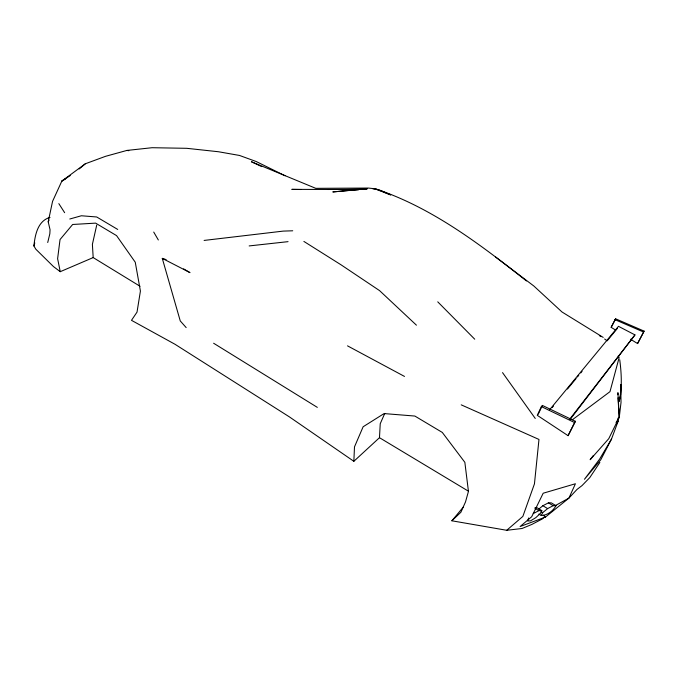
<?xml version="1.0" encoding="UTF-8"?>
<svg xmlns="http://www.w3.org/2000/svg" width="678" height="678" viewBox="0 0 678 678"><rect width="100%" height="100%" fill="white"/><g stroke="black" fill="none" stroke-linecap="round" stroke-linejoin="round"><path stroke-width="1.02" d="M140.058 286.277L93.183 257.581L60.249 271.683L57.613 258.716L60.037 239.554L72.648 224.477L95.615 223.13L116.557 235.613L135.261 262.233L140.414 291.065L137.024 312.109L131.49 320.33L174.958 344.246L289.337 416.843L353.848 461.303L354.492 446.87L363.128 426.767L384.087 413.58L414.868 416.055L442.293 432.428L464.854 462.32L468.447 491.406L465.506 501.932L460.887 512.246L451.87 520.789L506.712 530.289L522.052 528.493L531.84 524.433L542.553 518.814L543.9 517.322M353.848 461.303L379.477 437.691L380.239 423.708L384.748 413.444M593.267 455.616L590.14 459.726L608.768 438.658L619.268 417.258L621.023 402.461L620.751 384.451L620.709 394.443L619.167 401.401C622.251 387.799 621.523 373.527 619.743 359.755M60.249 271.683L53.469 266.573L35.815 249.199L33.9 245.936C35.07 234.885 37.714 220.909 50.011 217.375M47.723 242.512L49.825 233.817L50.062 229.757L48.206 221.816L52.562 201.349L61.859 181.06L85.343 163.771L105.514 156.33L126.896 150.431L152.084 147.711L186.73 148.312L218.452 151.745L239.512 155.457L256.191 161.517L285.082 175.772M96.708 225.121L92.394 244.351L93.183 257.581M33.9 245.936L34.781 242.953M528.696 517.967L527.586 520.984L530.51 520.857L535.722 517.712L540.358 513.466L541.815 510.61L537.044 507.729L535.078 507.746M611.463 439.158L599.572 459.184L584.453 479.27L600.725 459.845L611.463 439.158L618.09 421.292L618.005 418.156M541.375 406.597L537.281 415.343L568.079 435.674L575.486 421.318L542.366 405.419L541.375 406.597L574.554 422.538L575.486 421.318M538.273 414.156L541.951 406.291M615.556 330.042L611.158 327.338L615.607 318.796L644.1 331.11L637.574 343.568L630.532 339.237M615.607 318.796L611.158 327.338M568.079 435.674L574.554 422.538M48.206 221.816L49.045 220.13M549.333 410.122L618.48 326.321L634.964 334.907L570.478 418.996M541.247 515.492L542.68 512.653L547.638 508.593L553.18 505.695L556.002 505.686C553.172 510.89 547.307 515.433 541.247 515.492L538.883 514.06M637.574 343.568L644.1 331.11M616.616 423.979L618.09 421.292M616.056 422.538L619.268 417.258L617.912 392.672L617.938 394.715M599.869 462.472L589.818 477.558L582.029 485.592L576.961 489.482L568.901 498.127L545.459 517.077L520.128 526.518L531.705 516.738L543.197 493.22L575.419 483.753L568.901 498.127L555.079 505.712M569.622 419.301L634.964 334.907M552.231 407.52L553.562 405.91M567.478 389.019L576.097 378.553M577.419 376.943L578.749 375.341M580.732 372.925L582.063 371.315M607.488 340.449L617.531 328.254M451.87 520.789L463.201 507.22M506.712 530.289L522.865 516.399L534.45 483.863L538.976 439.446L461.235 404.851M79.173 168.975L85.343 163.771M538.646 509.203L542.883 505.729L548.417 502.847L551.265 502.847L556.002 505.686M572.274 419.843L609.988 391.655L619.116 357.67L618.277 355.874M70.266 175.543L61.859 181.06L65.452 178.975M533.247 513.585L538.883 510.653L541.815 510.61M69.783 219.011L81.385 215.765L96.7 216.977L117.726 229.444M204.112 240.427L283.218 231.105L292.726 230.791M249.157 245.928L288.048 241.656M367.086 188.73L332.805 191.933L358.755 189.645M360.84 189.484L366.942 189.145M372.883 188.857L376.917 189.315C432.81 208.231 480.668 244.758 526.459 280.963M346.305 189.509L363.967 189.289L327.999 189.501M341.788 189.577L358.738 189.552L291.828 189.365L300.863 189.509M382.485 191.798L390.714 194.933L380.392 190.433L374.858 188.755L368.4 188.06L315.779 188.34L251.428 161.762L261.708 166.602M126.896 150.431L128.828 150.702M186.17 327.593L180.263 320.94L162.279 258.369L166.127 259.623M374.858 188.755L381.57 191.45M614.912 319.618L643.447 331.966M162.279 258.369L189.984 272.624L183.619 268.886M347.509 345.848L404.503 376.426M599.31 335.618L601.149 336.652M548.417 502.847L553.18 505.695M542.883 505.729L547.638 508.593M379.477 437.691L468.413 491.177M317.329 407.376L213.621 343.238M541.095 511.695L542.68 512.653M534.891 508.237L538.883 510.653M603.208 337.407L561.994 311.982L533.815 285.989L495.652 257.055M303.888 241.427L341.11 264.861L379.578 290.625L416.436 325.177M604.623 339.017L607.174 340.856M543.358 515.187L545.459 517.077M437.751 301.837L474.727 339.195M502.542 372.62L535.256 418.462M58.833 203.629L64.647 212.689M153.72 232.062L158.33 239.978M617.972 397.774L618.522 405.978M618.658 408.029L619.268 417.258"/></g></svg>
